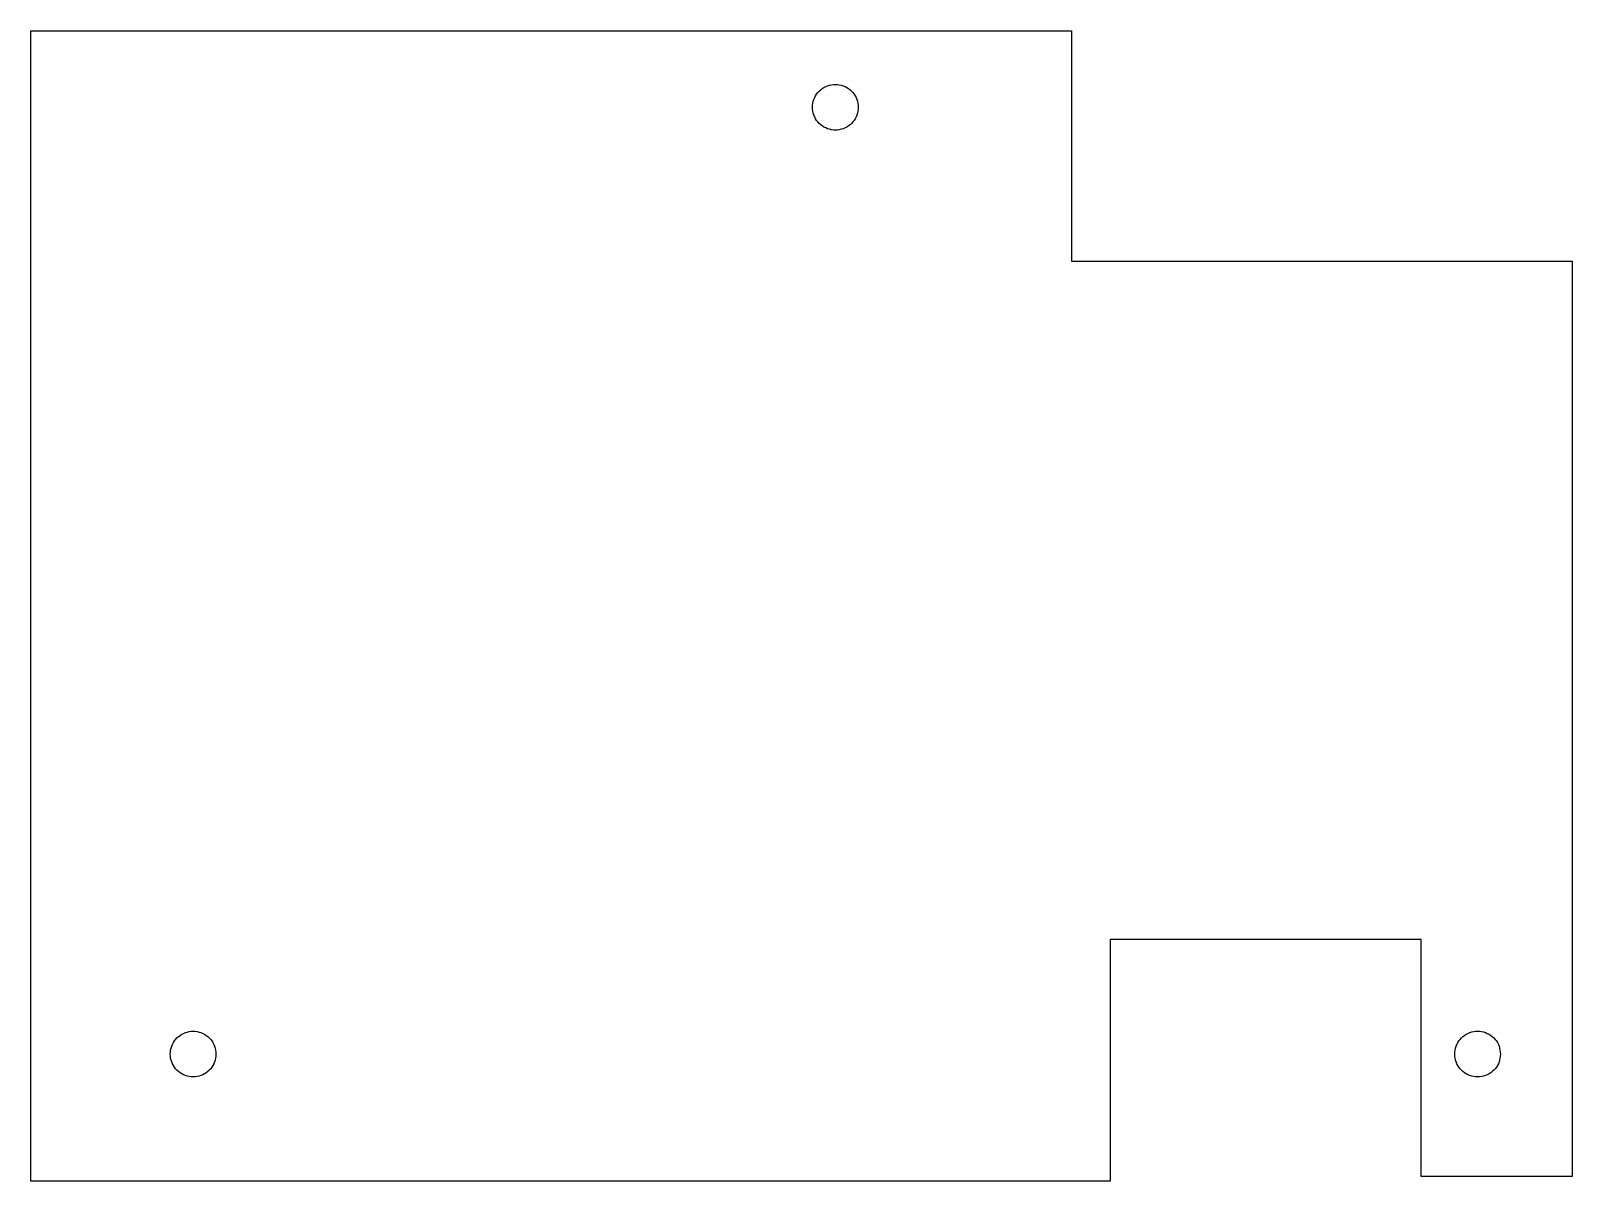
# Model space of a CAD drawing. Extents: x 31 to 163, y -165 to -66.
import ezdxf

# ---------------------------------------------------------------- set-up
doc = ezdxf.new("R2010")
doc.units = 0
doc.layers.get('0').update_dxf_attribs({"linetype": 'CONTINUOUS'})

msp = doc.modelspace()

# ---------------------------------------------------------------- linework, layer by layer
at = {"color": 7}
msp.add_lwpolyline([(31, -157.343177), (31, -66.249746), (120.133, -66.249746), (120.133, -85.972282), (163.000001, -85.972282), (163.000001, -164.382223), (150.069, -164.382223), (150.069, -144.093239), (123.446834, -144.093239), (123.446834, -164.796271), (31, -164.796271), (31, -157.343177)], close=True, dxfattribs=at)
for points in [[(101.857895, -72.796907), (101.857895, -72.796907)], [(46.857903, -153.907912), (46.857903, -153.907912)], [(156.8579, -153.907997), (156.8579, -153.907997)]]:
    msp.add_lwpolyline(points, dxfattribs=at)
for points, knots in [([(101.857895, -72.796907), (101.834593, -72.568034), (101.788323, -72.113556), (101.428212, -71.512857), (100.900783, -71.066176), (100.247497, -70.829397), (99.554349, -70.829396), (98.901975, -71.06618), (98.370902, -71.512855), (98.0243, -72.113553), (97.903709, -72.796936), (98.024302, -73.480317), (98.370897, -74.081056), (98.901992, -74.527704), (99.554334, -74.764572), (100.247512, -74.76457), (100.900768, -74.527707), (101.428223, -74.081054), (101.788348, -73.48032), (101.834601, -73.025808), (101.857895, -72.796907)], [0, 0, 0, 0, 0.683104, 1.356461, 2.039573, 2.722627, 3.39592, 4.078969, 4.762088, 5.435448, 6.11855, 6.801738, 7.475103, 8.158212, 8.841281, 9.514574, 10.197647, 10.880756, 11.554123, 12.237309, 12.237309, 12.237309, 12.237309]), ([(46.857903, -153.907912), (46.83452, -153.679134), (46.788088, -153.224835), (46.427883, -152.624473), (45.900524, -152.178044), (45.247399, -151.941403), (44.554445, -151.941402), (43.902236, -152.178046), (43.371225, -152.624472), (43.024589, -153.224835), (42.903558, -153.907948), (43.024577, -154.591066), (43.371205, -155.191481), (43.902264, -155.637844), (44.554428, -155.874577), (45.247416, -155.874577), (45.900496, -155.637846), (46.427903, -155.191481), (46.788102, -154.591066), (46.834524, -154.136727), (46.857903, -153.907912)], [0, 0, 0, 0, 0.682852, 1.355979, 2.038898, 2.721765, 3.394881, 4.077745, 4.760665, 5.433791, 6.116643, 6.799603, 7.472743, 8.155636, 8.83852, 9.511635, 10.194522, 10.877415, 11.550555, 12.233515, 12.233515, 12.233515, 12.233515]), ([(156.8579, -153.907997), (156.8346, -153.679121), (156.788333, -153.22465), (156.428213, -152.623964), (155.900759, -152.177346), (155.247525, -151.940427), (154.554322, -151.940428), (153.901997, -152.177345), (153.370902, -152.623964), (153.024294, -153.224648), (152.903708, -153.908001), (153.024311, -154.591355), (153.370908, -155.192051), (153.90198, -155.638718), (154.554333, -155.875575), (155.247514, -155.875576), (155.900778, -155.638715), (156.428214, -155.192052), (156.788346, -154.591358), (156.834604, -154.136876), (156.8579, -153.907997)], [0, 0, 0, 0, 0.683115, 1.356437, 2.039529, 2.722617, 3.395914, 4.079006, 4.7621, 5.435424, 6.118537, 6.80166, 7.474999, 8.158107, 8.841185, 9.514482, 10.197557, 10.880671, 11.554013, 12.237135, 12.237135, 12.237135, 12.237135])]:
    msp.add_open_spline(points, degree=3, knots=knots, dxfattribs=at)

doc.saveas('drawing.dxf')
